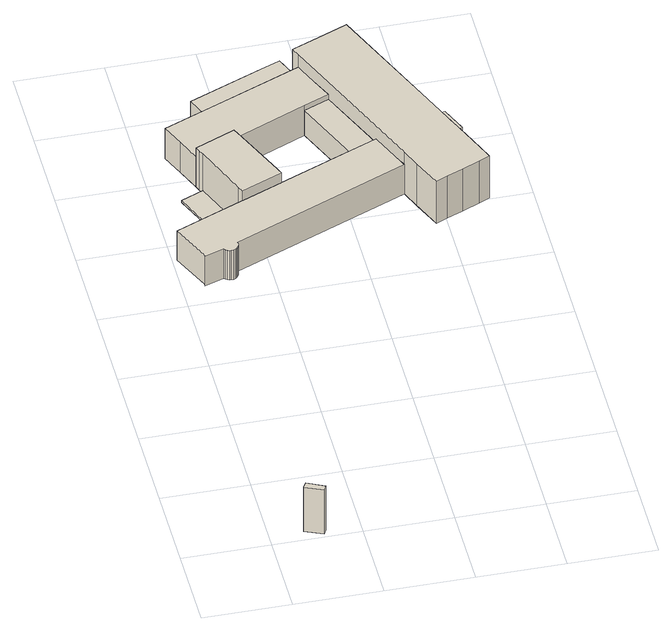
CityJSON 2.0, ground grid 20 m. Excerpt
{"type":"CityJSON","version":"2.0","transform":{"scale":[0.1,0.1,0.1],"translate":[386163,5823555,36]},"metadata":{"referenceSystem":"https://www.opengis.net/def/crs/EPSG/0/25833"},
"CityObjects":{
"building1":{"type":"Building","attributes":{"Gemeindeschluessel":"11000001","BezugspunktDach":"2200","function":"51009_1610","measuredHeight":12.33,"storeysAboveGround":0},"address":[{"country":"Germany","locality":"Berlin"}],"geometry":[{"type":"Solid","lod":"1","boundaries":[[[[0,1,2,3]],[[4,5,6,7]],[[4,7,3,2]],[[5,4,2,1]],[[6,5,1,0]],[[7,6,0,3]]]]}]},
"building2":{"type":"Building","attributes":{"Gemeindeschluessel":"11000001","function":"31001_3073"},"address":[{"country":"Germany","locality":"Berlin","thoroughfareNumber":"41 (49)","thoroughfareName":"Kurt-Schumacher-Damm"}],"children":["building2-1","building2-2","building2-3","building2-4","building2-5","building2-6","building2-7","building2-8"]},
"building2-1":{"type":"BuildingPart","attributes":{"BezugspunktDach":"2200","measuredHeight":14.77,"storeysAboveGround":3},"parents":["building2"],"geometry":[{"type":"MultiSurface","lod":"1","boundaries":[[[8,9,10,11,12,13,14,15,16,17,18,19,20,21,22,23]],[[24,25,26,27,28,29,30,31,32,33,34,35,36,37,38,39]],[[40,41,23,22]],[[24,39,42,43]],[[25,24,22,21]],[[26,25,21,20]],[[27,26,20,19]],[[28,27,19,18],[28,44,45,27]],[[29,28,18,17]],[[30,29,17,16]],[[31,30,16,15]],[[32,31,15,14]],[[33,32,14,13]],[[34,33,13,12]],[[35,34,12,11]],[[36,35,11,10]],[[37,36,10,9]],[[46,47,48,38,49,50,51,37,9,8],[49,52,53,54],[52,48,47,55]],[[41,56,57,42,39,38,8,23]],[[43,42,41,40]],[[44,28,27,45]],[[53,52,49,54]],[[38,48,47,46]],[[47,48,52,55]],[[37,51,50,49]],[[42,57,56,41]]]}]},
"building2-2":{"type":"BuildingPart","attributes":{"BezugspunktDach":"2200","measuredHeight":9.01,"storeysAboveGround":3},"parents":["building2"],"geometry":[{"type":"Solid","lod":"1","boundaries":[[[[58,54,53,59]],[[52,49,60,61]],[[61,60,58,59]],[[61,59,53,52]],[[49,52,53,54]],[[60,49,54,58]]]]}]},
"building2-3":{"type":"BuildingPart","attributes":{"BezugspunktDach":"2200","measuredHeight":11.94,"storeysAboveGround":3},"parents":["building2"],"geometry":[{"type":"MultiSurface","lod":"1","boundaries":[[[62,63,64,65,55,47,46,66,67]],[[68,38,48,52,61,69,70,71,72]],[[68,72,67,66]],[[56,73,66,46]],[[38,68,74,75,57]],[[59,53,55,65]],[[69,61,65,64]],[[71,70,63,62]],[[72,71,62,67]],[[57,75,74,73,56]],[[48,38,46,47]],[[53,52,76,48,47,55]],[[61,52,53,59]],[[70,69,64,63]]]}]},
"building2-4":{"type":"BuildingPart","attributes":{"BezugspunktDach":"2200","measuredHeight":11.7,"storeysAboveGround":3},"parents":["building2"],"geometry":[{"type":"MultiSurface","lod":"1","boundaries":[[[77,78,79,80,81,82,83,84,85]],[[69,86,87,88,89,90,91,92,70]],[[69,64,63,93,85,84]],[[86,69,84,83]],[[87,86,83,82]],[[88,87,82,81]],[[94,95,81,80]],[[96,97,80,79]],[[90,89,98,99]],[[100,96,99,101,91,90,79,78]],[[92,91,78,77]],[[70,92,77,85]],[[70,93,63,64,69]],[[102,89,88,95,94]],[[99,98,97,96]],[[101,99,96,100]]]}]},
"building2-5":{"type":"BuildingPart","attributes":{"BezugspunktDach":"2200","measuredHeight":0.474,"storeysAboveGround":3},"parents":["building2"],"geometry":[{"type":"MultiSurface","lod":"1","boundaries":[[[103,104,105,97,100,106]],[[101,98,107,108,109,110]],[[101,110,106,100]],[[108,107,105,104]],[[109,108,104,103]],[[110,109,103,106]],[[99,96,97,98]],[[101,100,96,99]],[[98,97,105,107]]]}]},
"building2-6":{"type":"BuildingPart","attributes":{"BezugspunktDach":"2200","measuredHeight":9.01,"storeysAboveGround":3},"parents":["building2"],"geometry":[{"type":"Solid","lod":"1","boundaries":[[[[44,111,112,113,45]],[[114,115,29,28,27]],[[114,27,45,113]],[[115,114,113,112]],[[29,115,112,111]],[[28,29,111,44]],[[27,28,44,45]]]]}]},
"building2-7":{"type":"BuildingPart","attributes":{"BezugspunktDach":"2200","measuredHeight":8.28,"storeysAboveGround":3},"parents":["building2"],"geometry":[{"type":"MultiSurface","lod":"1","boundaries":[[[116,117,118,119,120,121,122,123,124,125,126,127,128,129,51,50,130,95,94,131,132]],[[133,89,88,60,49,37,134,135,136,137,138,139,140,141,142,143,144,145,146,147,148]],[[133,148,132,131]],[[97,105,107,98,89,133,131,94]],[[60,88,95,130]],[[149,54,58,60,130,50]],[[134,37,51,129]],[[135,134,129,128]],[[136,135,128,127]],[[137,136,127,126]],[[138,137,126,125]],[[139,138,125,124]],[[140,139,124,123]],[[141,140,123,122]],[[142,141,122,121]],[[143,142,121,120]],[[144,143,120,119]],[[145,144,119,118]],[[146,145,118,117]],[[147,146,117,116]],[[148,147,116,132]],[[98,107,105,97]],[[88,89,94,95]],[[49,150,60,58,54,149]],[[37,49,151,54,50,51,152]]]}]},
"building2-8":{"type":"BuildingPart","attributes":{"BezugspunktDach":"2200","measuredHeight":4.67,"storeysAboveGround":3},"parents":["building2"],"geometry":[{"type":"MultiSurface","lod":"1","boundaries":[[[73,56,41,40,153,154,155,156]],[[157,158,159,43,42,57,75,160]],[[157,160,156,155]],[[158,157,155,154]],[[159,158,154,153]],[[43,159,153,40]],[[160,75,73,156]],[[42,43,40,41]],[[42,41,56,57]],[[75,57,161,56,73]]]}]}
},
"vertices":[
[117,10,133],[123,22,133],[83,42,133],[75,28,133],[83,42,10],[123,22,10],[117,10,10],[75,28,10],
[379,1411,132],[529,1052,132],[547,1008,132],[574,943,132],[601,954,132],[639,970,132],[679,987,132],[703,998,132],[670,1079,132],[651,1125,132],[651,1124,132],[625,1188,132],[501,1485,132],[436,1458,132],[374,1433,132],[371,1431,132],[374,1433,14],[436,1458,14],[501,1485,14],[625,1188,14],[651,1124,14],[651,1125,14],[670,1079,14],[703,998,14],[679,987,14],[639,970,14],[601,954,14],[574,943,14],[547,1008,14],[529,1052,14],[379,1411,14],[371,1431,14],[374,1433,61],[371,1431,61],[371,1431,15],[374,1433,15],[651,1124,104],[625,1188,104],[379,1411,98],[400,1360,98],[400,1360,14],[489,1148,14],[489,1148,96],[529,1052,96],[422,1309,14],[422,1309,85],[489,1148,85],[422,1309,98],[379,1411,61],[379,1411,15],
[431,1124,85],[364,1285,85],[431,1124,14],[364,1285,14],
[79,1226,98],[101,1173,98],[193,1212,98],[364,1285,98],[168,1324,98],[57,1278,98],[168,1324,14],[193,1212,14],[101,1173,14],[79,1226,14],[57,1278,14],[168,1324,61],[168,1324,44],[168,1324,15],[408,1342,14],
[106,1160,123],[111,1150,123],[161,1027,123],[167,1014,123],[261,1053,123],[255,1067,123],[199,1199,123],[193,1212,123],[101,1173,123],[199,1199,14],[255,1067,14],[261,1053,14],[167,1014,14],[161,1027,14],[111,1150,14],[106,1160,14],[101,1173,86],[167,1014,96],[261,1053,96],[161,1027,21],[167,1014,21],[167,1014,16],[161,1027,16],[111,1150,21],[111,1150,16],[167,1014,76],
[100,1029,21],[79,1020,21],[94,984,21],[59,1128,21],[94,984,16],[79,1020,16],[100,1029,16],[59,1128,16],
[651,1125,104],[675,1134,104],[650,1194,104],[650,1194,14],[675,1134,14],
[48,859,96],[48,853,96],[92,868,96],[95,865,96],[99,862,96],[104,860,96],[108,860,96],[113,860,96],[118,862,96],[121,865,96],[124,869,96],[126,873,96],[127,878,96],[126,883,96],[431,1124,96],[94,984,96],[8,948,96],[94,984,14],[126,883,14],[127,878,14],[126,873,14],[124,869,14],[121,865,14],[118,862,14],[113,860,14],[108,860,14],[104,860,14],[99,862,14],[95,865,14],[92,868,14],[48,853,14],[48,859,14],[8,948,14],[489,1148,42],[487,1148,14],[489,1148,65],[529,1052,60],
[361,1465,61],[354,1482,61],[311,1465,61],[139,1394,61],[311,1465,15],[354,1482,15],[361,1465,15],[139,1394,15],[379,1411,49]
]}
